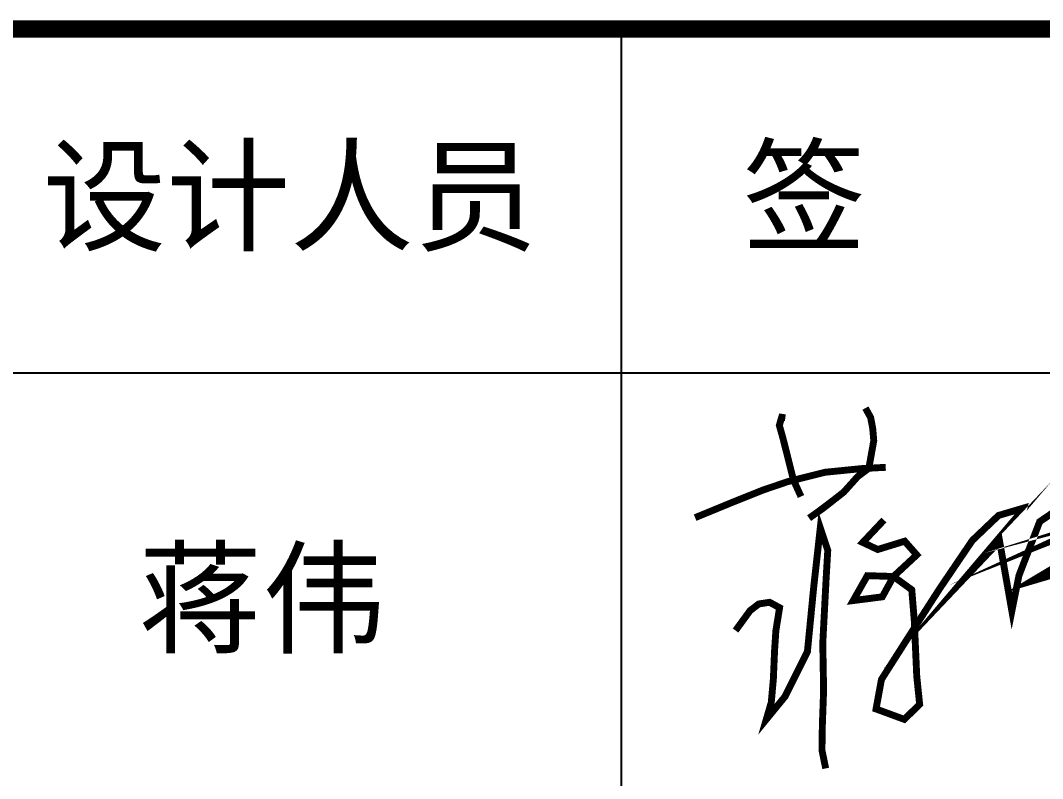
# Model space of a CAD drawing. Extents: x 185245 to 1992634, y -19957 to 755165.
# Drawn here: x 1900229 to 1903192, y 577784 to 579981 of the extents above; entities that cross this region are included whole.
import ezdxf

# ---------------------------------------------------------------- set-up
doc = ezdxf.new("R2010")
doc.units = 0
doc.header["$LTSCALE"] = 1000
doc.header["$MEASUREMENT"] = 0
doc.layers.add('图框', color=4, linetype='Continuous')
doc.styles.add('STYLE-黑体', font='simhei.ttf')

# ---------------------------------------------------------------- blocks, each defined once
blk = doc.blocks.new('A$C31D40216')
at = {"const_width": 30}
for points in [[(7192.029352073558, 44738.84066710921), (7099.903480442474, 44641.35884586637), (7164.933125178562, 44610.66998369599), (7282.350108390907, 44646.77408059841), (7282.350108390907, 44646.77408059841), (7334.737446867162, 44587.20194090626), (7233.57787483884, 44493.32976974719), (7184.804016521201, 44404.87435253311), (7058.354957677191, 44388.62712912369), (7119.772747019539, 44496.94093904391), (7233.57787483884, 44493.32976974719), (7313.059815445216, 44435.56321470332), (7323.898631156189, 44303.78136199337), (7334.737446867162, 44060.07604927963), (7347.38137789187, 43937.3213602051), (7280.544993077172, 43872.33322617444), (7157.707789626205, 43917.46372710561), (7181.192161128158, 44045.63441051866), (7282.350108390907, 44204.49395610209), (7435.895394129911, 44442.7840340838), (7576.796748844208, 44650.38449028865), (7690.60025189654, 44758.69830020869), (7800.791899557225, 44791.19198742087), (7799.631004064577, 44786.69853517521), (7557.984933444066, 44502.48267051028), (7557.984933444066, 44502.48267051028), (7694.996057009324, 44646.89143980239), (7694.996057009324, 44646.89143980239), (7748.406185846543, 44343.49662819252), (7779.115892900852, 44496.94093904391), (7869.436649217503, 44731.61984772873), (8022.981934956508, 44836.32248835205)], [(8176.527220695512, 44755.08789051845), (8272.26657248591, 44780.36075835014), (8098.85039540357, 44726.20385339021), (7985.04689235054, 44673.85253307837), (7985.04689235054, 44673.85253307837), (8185.55848394474, 44753.28230587018)], [(8019.368454797892, 44583.59153121602), (7835.113462004578, 44473.47289625401), (7835.113462004578, 44473.47289625401), (8158.463069432182, 44569.14989245505)], [(7111.507561061764, 45225.27899621785), (7134.190922798822, 45184.47749272504), (7143.263617586577, 45136.8752322458), (7147.799964981154, 45083.60630728307), (7126.355254801922, 44963.96560236692), (7077.483330840012, 44927.19877147881), (7017.375103102066, 44860.32909214971), (6927.777367769973, 44790.05941413072), (6866.535053183557, 44746.99048523817), (6897.156210476765, 44768.52494968454), (6972.57623543567, 44825.19425314022), (7017.375103102066, 44860.32909214971), (7077.483330840012, 44927.19877147881), (7126.355254801922, 44963.96560236692)], [(6763.169048575917, 45183.22869964046), (6747.291832697345, 45185.49612504037), (6737.085051060421, 45150.36052642422), (6752.962266938994, 45093.69160277178), (6776.779715524521, 44999.62041470976), (6798.837562792469, 44911.94396014561), (6831.21750902012, 44840.94697271872), (6815.027535906294, 44876.44546643217)], [(6370.736004597507, 44749.125739107), (6530.648749303771, 44814.86208553947), (6666.745670192176, 44869.26434339865), (6773.353083485039, 44905.53251530495), (6935.535626655212, 44946.33477840424), (7093.180197665235, 44962.20219856405), (7199.787610958098, 44967.86886304736), (7117.398980903206, 44963.48953604428), (7093.180197665235, 44962.20219856405)], [(6546.675443679327, 44258.41614265405), (6609.899973100983, 44345.06749443265), (6647.835015707649, 44373.95077195458), (6694.800509179709, 44381.17159133506), (6738.155772024998, 44357.70354854516), (6721.896736074006, 44256.61131761209), (6716.478140601655, 44173.57113513022), (6711.059545129305, 44047.20527675896), (6702.02746949764, 43946.11228621923), (6680.349838074995, 43872.09850776612), (6761.638518760679, 43971.3859136574), (6859.184610629687, 44166.35031574973), (6886.280837525381, 44444.35414071745), (6915.183804499684, 44704.30667684044), (6915.183804499684, 44704.30667684044), (6915.183804499684, 44704.30667684044), (6947.700251634, 44606.8248555976), (6940.473291315371, 44482.26382226814), (6926.022620210657, 44204.25999730043), (6929.636100369971, 43998.46436613737), (6924.215880131349, 43848.63046497639), (6922.409140052041, 43738.51183001438), (6938.668176001636, 43659.08205722275), (6922.409140052041, 43738.51183001438)]]:
    blk.add_lwpolyline(points, dxfattribs=at)
at = {"layer": '图框', "color": 0}
blk.add_line((73.94488784112036, 45378.8290176997), (9087.79863213934, 45378.8290176997), dxfattribs=at)
blk.add_line((73.94488784112036, 45378.8290176997), (9087.79863213934, 45378.8290176997), dxfattribs=at)
at = {"layer": '图框', "color": 0, "const_width": 75}
blk.add_lwpolyline([(73.94488784112036, 46872.8290176997), (9087.79863213934, 46872.8290176997), (9087.79863213934, 31634.02901769523), (73.94488784112036, 31634.02901769523)], close=True, dxfattribs=at)
at = {"layer": '图框', "color": 0}
for points in [[(6049.94488784112, 45378.8290176997), (6049.94488784112, 46872.8290176997)], [(6049.949652830139, 36713.62986774091), (6049.949652830139, 45378.82986774761)]]:
    blk.add_lwpolyline(points, dxfattribs=at)
at = {"layer": '图框', "color": 0, "style": 'STYLE-黑体'}
for s, p in [('设计人员', (3532.647273750976, 45950.07865662221)), ('签   字', (6576.272534811869, 45950.07865662221))]:
    blk.add_text(s, height=394.415999994264, dxfattribs=at).set_placement(p)
at = {"layer": '图框', "color": 1, "style": 'STYLE-黑体'}
blk.add_text('蒋伟', height=394.415999994264, dxfattribs=at).set_placement((3949.325670730788, 44201.15307780189))

msp = doc.modelspace()

# ---------------------------------------------------------------- block references
at = {"xscale": 0.6666666666666666, "yscale": 0.6666666666666666, "zscale": 0.6666666666666666}
msp.add_blockref('A$C31D40216', (1897937.685668699, 548706.9775545796), dxfattribs=at)

doc.saveas('drawing.dxf')
